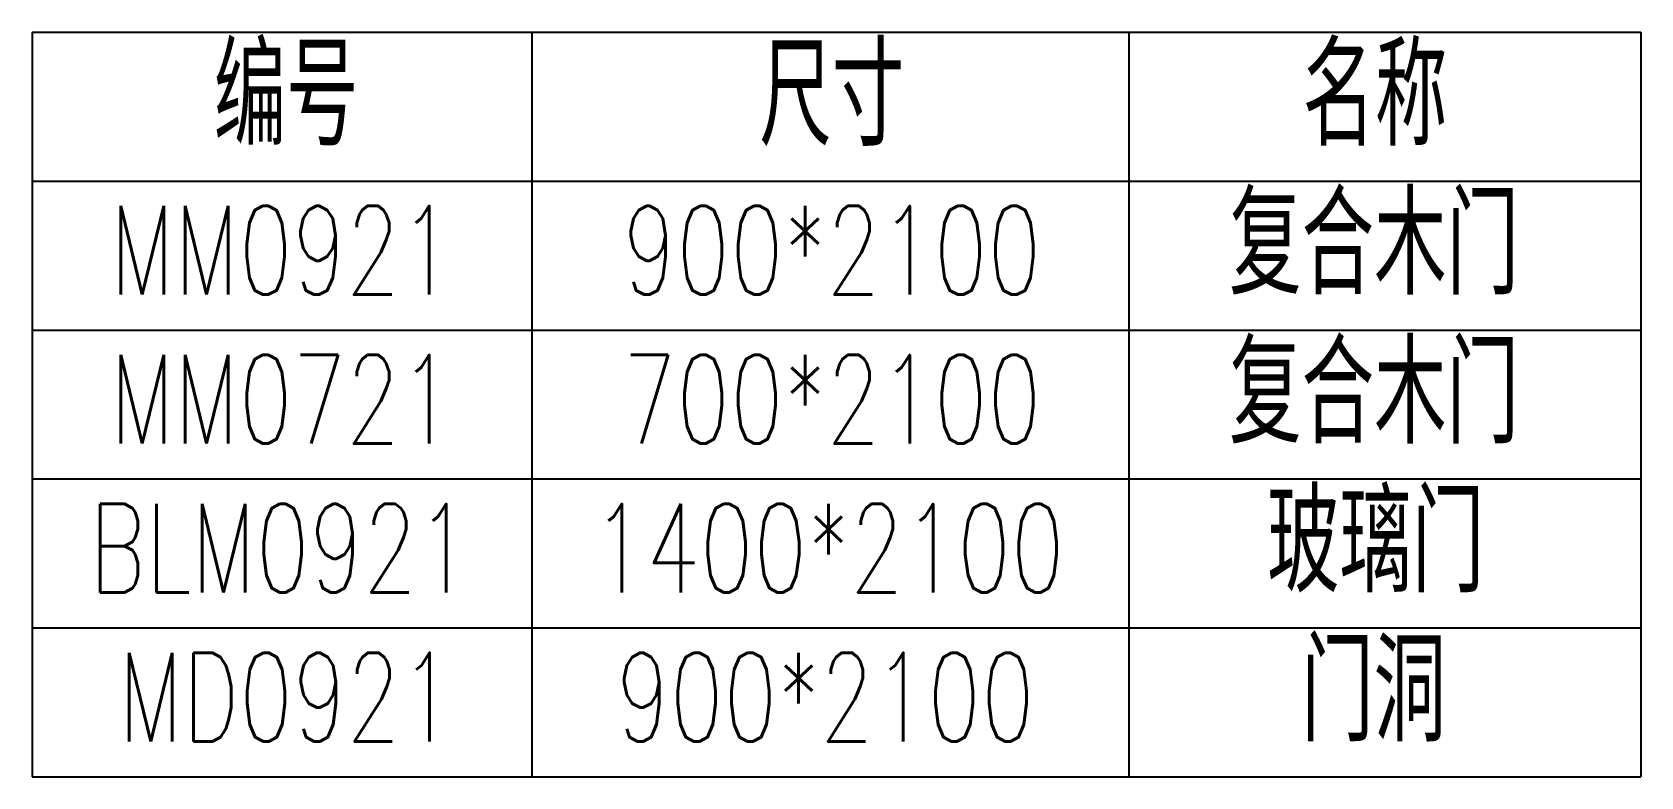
# Model space of a CAD drawing. Header units: millimetres. Extents: x 1896.5 to 1950.5, y -663.9 to -638.9.
import ezdxf

# ---------------------------------------------------------------- set-up
doc = ezdxf.new("R2010")
doc.units = ezdxf.units.MM
doc.header["$LTSCALE"] = 10
doc.layers.add('PUB_TEXT', color=4, linetype='Continuous')
doc.layers.add('WINDOW_TEXT', color=7, linetype='Continuous')
doc.styles.add('_TCH_WINDOW', font='SIMPLEX', dxfattribs={"height": 3.5, "bigfont": 'GBCBIG'})

msp = doc.modelspace()

# ---------------------------------------------------------------- linework, layer by layer
at = {"layer": 'WINDOW_TEXT'}
for points in [[(1896.492, -638.876), (1896.492, -663.876)], [(1896.492, -638.876), (1950.463, -638.876)], [(1913.26, -638.876), (1913.26, -663.876)], [(1933.285, -638.876), (1933.285, -663.876)], [(1950.463, -638.876), (1950.463, -663.876)], [(1896.492, -643.876), (1950.463, -643.876)], [(1896.492, -648.876), (1950.463, -648.876)], [(1896.492, -653.876), (1950.463, -653.876)], [(1896.492, -658.876), (1950.463, -658.876)], [(1896.492, -663.876), (1950.463, -663.876)]]:
    msp.add_lwpolyline(points, dxfattribs=at)

# ---------------------------------------------------------------- texts
at = {"layer": 'PUB_TEXT', "style": '_TCH_WINDOW'}
for s, p in [('编号', (1902.585, -642.686)), ('尺寸', (1920.891, -642.686)), ('名称', (1939.116, -642.686)), ('复合木门', (1936.651, -647.686)), ('复合木门', (1936.651, -652.686)), ('玻璃门', (1937.921, -657.686)), ('门洞', (1939.07, -662.686))]:
    msp.add_text(s, height=3.3759, dxfattribs=at).set_placement(p)
at = {"layer": 'PUB_TEXT', "style": '_TCH_WINDOW', "width": 0.705882}
for s, p in [('MM0921', (1899.104, -647.686)), ('900*2100', (1916.303, -647.686)), ('MM0721', (1899.104, -652.686)), ('700*2100', (1916.303, -652.686)), ('BLM0921', (1898.416, -657.686)), ('1400*2100', (1915.29, -657.686)), ('MD0921', (1899.388, -662.686)), ('900*2100', (1916.086, -662.686))]:
    msp.add_text(s, height=2.975, dxfattribs=at).set_placement(p)

doc.saveas('drawing.dxf')
